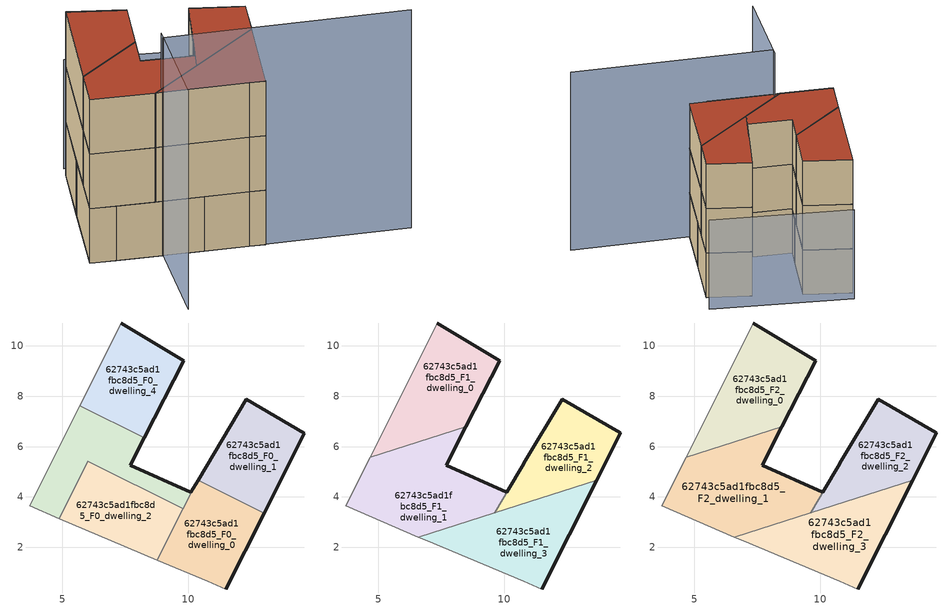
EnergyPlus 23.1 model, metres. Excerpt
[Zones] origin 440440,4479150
62743c5ad1fbc8d5_F0_dwelling_0
 floor ground (EU_floor_Construction): 11.51,0.33 13.03,3.35 10.4,4.66 10.2,4.33 8.78,1.49 10.78,0.65 z0
 wall outside (EU_wall_Construction): 10.2,4.33 10.4,4.66 / 13.03,3.35 11.51,0.33 z0:3
 wall to 62743c5ad1fbc8d5_F0_dwelling_1 (EU_wall_Construction): 10.4,4.66 13.03,3.35 z0:3
 wall adiabatic (EU_wall_Construction): 11.51,0.33 10.78,0.65 8.78,1.49 z0:3
 wall to 62743c5ad1fbc8d5_F0_dwelling_2 (EU_wall_Construction): 8.78,1.49 9.8,3.53 z0:3
 wall to 62743c5ad1fbc8d5_F0_dwelling_3 (EU_wall_Construction): 9.8,3.53 10.2,4.33 z0:3
 ceiling adiabatic (EU_roof_Construction): 11.69,4.02 9.73,3.4 10.17,4.27 10.4,4.66 z3
62743c5ad1fbc8d5_F0_dwelling_1
 floor ground (EU_floor_Construction): 13.03,3.35 14.63,6.54 12.31,7.89 10.4,4.66 z0
 wall outside (EU_wall_Construction): 10.4,4.66 12.31,7.89 14.63,6.54 13.03,3.35 z0:3
62743c5ad1fbc8d5_F0_dwelling_2
 floor ground (EU_floor_Construction): 8.78,1.49 9.8,3.53 6.02,5.42 4.88,3.13 6.95,2.25 z0
 wall adiabatic (EU_wall_Construction): 8.78,1.49 6.95,2.25 4.88,3.13 z0:3
 wall to 62743c5ad1fbc8d5_F0_dwelling_3 (EU_wall_Construction): 4.88,3.13 6.02,5.42 9.8,3.53 z0:3
62743c5ad1fbc8d5_F0_dwelling_3
 floor ground (EU_floor_Construction): 9.8,3.53 10.2,4.33 10.11,4.17 7.7,5.25 8.26,6.34 5.69,7.62 3.7,3.64 4.88,3.13 6.02,5.42 z0
 wall outside (EU_wall_Construction): 8.26,6.34 7.7,5.25 10.11,4.17 10.2,4.33 z0:3
 wall adiabatic (EU_wall_Construction): 4.88,3.13 3.7,3.64 5.69,7.62 z0:3
 wall to 62743c5ad1fbc8d5_F0_dwelling_4 (EU_wall_Construction): 5.69,7.62 8.26,6.34 z0:3
62743c5ad1fbc8d5_F0_dwelling_4
 floor ground (EU_floor_Construction): 8.26,6.34 9.83,9.42 7.34,10.91 5.69,7.62 z0
 wall outside (EU_wall_Construction): 7.34,10.91 9.83,9.42 8.26,6.34 z0:3
 wall adiabatic (EU_wall_Construction): 5.69,7.62 7.34,10.91 z0:3
62743c5ad1fbc8d5_F1_dwelling_0
 floor to 62743c5ad1fbc8d5_F0_dwelling_4 (EU_floor_Construction): 8.49,6.79 9.83,9.42 7.34,10.91 5.69,7.62 7.8,6.57 z3
 floor to 62743c5ad1fbc8d5_F0_dwelling_3 (EU_floor_Construction): 7.8,6.57 5.69,7.62 4.67,5.58 z3
 wall outside (EU_wall_Construction): 7.34,10.91 9.83,9.42 8.49,6.79 z3:6
 wall to 62743c5ad1fbc8d5_F1_dwelling_1 (EU_wall_Construction): 8.49,6.79 4.67,5.58 z3:6
 wall adiabatic (EU_wall_Construction): 4.67,5.58 7.34,10.91 z3:6
62743c5ad1fbc8d5_F1_dwelling_1
 floor to 62743c5ad1fbc8d5_F0_dwelling_2 (EU_floor_Construction): 9.62,3.36 9.74,3.56 6.02,5.42 4.88,3.13 6.6,2.4 z3
 floor to 62743c5ad1fbc8d5_F0_dwelling_3 (EU_floor_Construction): 9.74,3.56 10.19,4.32 10.2,4.33 10.11,4.17 7.7,5.25 8.26,6.34 7.8,6.57 4.67,5.58 3.7,3.64 4.88,3.13 6.02,5.42 z3
 floor to 62743c5ad1fbc8d5_F0_dwelling_4 (EU_floor_Construction): 8.26,6.34 8.49,6.79 7.8,6.57 z3
 wall outside (EU_wall_Construction): 8.49,6.79 7.7,5.25 10.11,4.17 10.79,5.32 z3:6
 wall to 62743c5ad1fbc8d5_F1_dwelling_2 (EU_wall_Construction): 10.79,5.32 9.62,3.36 z3:6
 wall adiabatic (EU_wall_Construction): 6.6,2.4 3.7,3.64 4.67,5.58 z3:6
 wall to 62743c5ad1fbc8d5_F1_dwelling_3 (EU_wall_Construction): 9.62,3.36 6.6,2.4 z3:6
62743c5ad1fbc8d5_F1_dwelling_2
 floor to 62743c5ad1fbc8d5_F0_dwelling_1 (EU_floor_Construction): 13.68,4.65 13.71,4.71 14.62,6.54 12.31,7.89 10.4,4.66 11.69,4.02 z3
 floor to 62743c5ad1fbc8d5_F0_dwelling_3 (EU_floor_Construction): 9.8,3.53 10.17,4.27 9.75,3.56 z3
 floor to 62743c5ad1fbc8d5_F0_dwelling_2 (EU_floor_Construction): 9.73,3.4 9.8,3.53 9.75,3.56 9.63,3.36 z3
 floor adiabatic (EU_floor_Construction): 11.69,4.02 10.4,4.66 10.17,4.27 9.73,3.4 9.63,3.36 z3
 wall outside (EU_wall_Construction): 14.63,6.54 13.68,4.65 / 10.79,5.33 12.31,7.89 14.62,6.54 z3:6; 14.63,6.54,6 14.62,6.54,3 14.63,6.54,3; 9.62,3.36,6 9.63,3.36,3 9.62,3.36,3; 10.79,5.33,6 10.79,5.32,3 10.79,5.33,3
 wall to 62743c5ad1fbc8d5_F1_dwelling_3 (EU_wall_Construction): 13.68,4.65 9.63,3.36 z3:6
62743c5ad1fbc8d5_F1_dwelling_3
 floor to 62743c5ad1fbc8d5_F0_dwelling_0 (EU_floor_Construction): 11.51,0.33 13.03,3.35 11.69,4.02 9.73,3.4 8.78,1.49 10.78,0.65 z3
 floor to 62743c5ad1fbc8d5_F0_dwelling_1 (EU_floor_Construction): 13.03,3.35 13.68,4.65 11.69,4.02 z3
 floor to 62743c5ad1fbc8d5_F0_dwelling_2 (EU_floor_Construction): 8.78,1.49 9.73,3.4 6.6,2.4 6.95,2.25 z3
 wall outside (EU_wall_Construction): 13.68,4.65 11.51,0.33 z3:6; 9.62,3.36,6 9.63,3.36,3 9.63,3.36,6
 wall adiabatic (EU_wall_Construction): 11.51,0.33 10.78,0.65 6.95,2.25 6.6,2.4 z3:6
62743c5ad1fbc8d5_F2_dwelling_0
 floor to 62743c5ad1fbc8d5_F1_dwelling_0 (EU_floor_Construction): 8.49,6.79 9.83,9.42 7.34,10.91 4.67,5.58 z6
 wall outside (EU_wall_Construction): 7.34,10.91 9.83,9.42 8.49,6.79 z6:9
 wall to 62743c5ad1fbc8d5_F2_dwelling_1 (EU_wall_Construction): 8.49,6.79 4.67,5.58 z6:9
 wall adiabatic (EU_wall_Construction): 4.67,5.58 7.34,10.91 z6:9
 roof outside (EU_roof_Construction): 9.83,9.42 8.49,6.79 4.67,5.58 7.34,10.91 z9
62743c5ad1fbc8d5_F2_dwelling_1
 floor to 62743c5ad1fbc8d5_F1_dwelling_1 (EU_floor_Construction): 9.62,3.36 10.79,5.32 10.11,4.17 7.7,5.25 8.49,6.79 4.67,5.58 3.7,3.64 6.6,2.4 z6
 wall outside (EU_wall_Construction): 8.49,6.79 7.7,5.25 10.11,4.17 10.79,5.32 z6:9
 wall to 62743c5ad1fbc8d5_F2_dwelling_2 (EU_wall_Construction): 10.79,5.32 9.62,3.36 z6:9
 wall adiabatic (EU_wall_Construction): 6.6,2.4 3.7,3.64 4.67,5.58 z6:9
 wall to 62743c5ad1fbc8d5_F2_dwelling_3 (EU_wall_Construction): 9.62,3.36 6.6,2.4 z6:9
 roof outside (EU_roof_Construction): 10.79,5.32 9.62,3.36 6.6,2.4 3.7,3.64 4.67,5.58 8.49,6.79 7.7,5.25 10.11,4.17 z9
62743c5ad1fbc8d5_F2_dwelling_2
 floor to 62743c5ad1fbc8d5_F1_dwelling_2 (EU_floor_Construction): 13.68,4.65 14.62,6.54 12.31,7.89 9.63,3.36 z6
 wall outside (EU_wall_Construction): 14.63,6.54 13.68,4.65 / 10.79,5.33 12.31,7.89 14.62,6.54 z6:9; 14.63,6.54,9 14.62,6.54,6 14.63,6.54,6; 9.62,3.36,9 9.63,3.36,6 9.62,3.36,6; 10.79,5.33,9 10.79,5.32,6 10.79,5.33,6
 wall to 62743c5ad1fbc8d5_F2_dwelling_3 (EU_wall_Construction): 13.68,4.65 9.63,3.36 z6:9
 roof outside (EU_roof_Construction): 14.63,6.54 13.68,4.65 9.62,3.36 12.31,7.89 z9
62743c5ad1fbc8d5_F2_dwelling_3
 floor to 62743c5ad1fbc8d5_F1_dwelling_3 (EU_floor_Construction): 11.51,0.33 13.68,4.65 6.6,2.4 6.95,2.25 10.78,0.65 z6
 wall outside (EU_wall_Construction): 13.68,4.65 11.51,0.33 z6:9; 9.62,3.36,9 9.63,3.36,6 9.63,3.36,9
 wall adiabatic (EU_wall_Construction): 11.51,0.33 10.78,0.65 6.95,2.25 6.6,2.4 z6:9
 roof outside (EU_roof_Construction): 13.68,4.65 11.51,0.33 10.78,0.65 6.95,2.25 6.6,2.4 z9
shading: 6.94,2.25 18.04,-2.3 / 7.1,2.64 5.16,-2.44 z0:12; 15.18,7.66 7.62,11.47 z0:6
[Building]
EU S2 Campaign: North Axis=0; Terrain=City; Solar Distribution=FullExterior
[Site:Location]
Madrid: Latitude=40.5; Longitude=-3.5; Time Zone=1; Elevation=609
[SizingPeriod:WeatherFileDays]
AnnualSizingPeriod: Begin Month=1; Begin Day of Month=1; End Month=12; End Day of Month=31; Day of Week for Start Day=Monday; Use Weather File Daylight Saving Period=No; Use Weather File Rain and Snow Indicators=No
[MATERIAL]
EU_InternalMass_Material: Roughness=MediumRough; Thickness=0.1; Conductivity=1; Density=1800; Specific Heat=900; Thermal Absorptance=0.9; Solar Absorptance=0.7; Visible Absorptance=0.7
[MATERIAL:NOMASS] Roughness=MediumRough; Thermal Absorptance=0.9; Solar Absorptance=0.7; Visible Absorptance=0.7
Name | Thermal Resistance
EU_wall_NoMass | 0.648025
EU_roof_NoMass | 0.347327
EU_floor_NoMass | 0.599929
[CONSTRUCTION]
EU_wall_Construction: EU_wall_NoMass
EU_roof_Construction: EU_roof_NoMass
EU_floor_Construction: EU_floor_NoMass
EU_InternalMass_Construction: EU_InternalMass_Material
[ZONE] Type=1; Multiplier=1; Ceiling Height=autocalculate; Floor Area=autocalculate; Part of Total Floor Area=Yes
Name | Volume
62743c5ad1fbc8d5_F0_dwelling_0 | 30.7896
62743c5ad1fbc8d5_F1_dwelling_0; 62743c5ad1fbc8d5_F2_dwelling_0 | 38.4862
62743c5ad1fbc8d5_F0_dwelling_1 | 30.7852
62743c5ad1fbc8d5_F1_dwelling_1; 62743c5ad1fbc8d5_F2_dwelling_1 | 46.1865
62743c5ad1fbc8d5_F0_dwelling_2 | 30.7837
62743c5ad1fbc8d5_F1_dwelling_2; 62743c5ad1fbc8d5_F2_dwelling_2 | 30.7141
62743c5ad1fbc8d5_F0_dwelling_3 | 30.7863
62743c5ad1fbc8d5_F1_dwelling_3; 62743c5ad1fbc8d5_F2_dwelling_3 | 38.4906
62743c5ad1fbc8d5_F0_dwelling_4 | 30.7932
[INTERNALMASS] Construction=EU_InternalMass_Construction
Name | Zone or ZoneList | Surface Area
62743c5ad1fbc8d5_F0_dwelling_0_EU_InternalMass | 62743c5ad1fbc8d5_F0_dwelling_0 | 10.2636
62743c5ad1fbc8d5_F0_dwelling_1_EU_InternalMass | 62743c5ad1fbc8d5_F0_dwelling_1 | 10.2612
62743c5ad1fbc8d5_F0_dwelling_2_EU_InternalMass | 62743c5ad1fbc8d5_F0_dwelling_2 | 10.2614
62743c5ad1fbc8d5_F0_dwelling_3_EU_InternalMass | 62743c5ad1fbc8d5_F0_dwelling_3 | 10.2622
62743c5ad1fbc8d5_F0_dwelling_4_EU_InternalMass | 62743c5ad1fbc8d5_F0_dwelling_4 | 10.2645
62743c5ad1fbc8d5_F1_dwelling_0_EU_InternalMass | 62743c5ad1fbc8d5_F1_dwelling_0 | 12.8287
62743c5ad1fbc8d5_F1_dwelling_1_EU_InternalMass | 62743c5ad1fbc8d5_F1_dwelling_1 | 15.3962
62743c5ad1fbc8d5_F1_dwelling_2_EU_InternalMass | 62743c5ad1fbc8d5_F1_dwelling_2 | 10.2606
62743c5ad1fbc8d5_F1_dwelling_3_EU_InternalMass | 62743c5ad1fbc8d5_F1_dwelling_3 | 12.8301
62743c5ad1fbc8d5_F2_dwelling_0_EU_InternalMass | 62743c5ad1fbc8d5_F2_dwelling_0 | 12.8287
62743c5ad1fbc8d5_F2_dwelling_1_EU_InternalMass | 62743c5ad1fbc8d5_F2_dwelling_1 | 15.3962
62743c5ad1fbc8d5_F2_dwelling_2_EU_InternalMass | 62743c5ad1fbc8d5_F2_dwelling_2 | 10.2606
62743c5ad1fbc8d5_F2_dwelling_3_EU_InternalMass | 62743c5ad1fbc8d5_F2_dwelling_3 | 12.8301
[OTHEREQUIPMENT] Fuel Type=Electricity; Design Level Calculation Method=Watts/Area; Power per Zone Floor Area=1; Fraction Latent=0; Fraction Radiant=0; Fraction Lost=0; Carbon Dioxide Generation Rate=0; EndUse Subcategory=EU_Step8_InternalGains
Name | Zone or ZoneList or Space or SpaceList | Schedule
EU_Step8_InternalGain_62743c5ad1fbc8d5_F0_dwelling_0_f000 | 62743c5ad1fbc8d5_F0_dwelling_0 | EU_Step8_GainSchedule_62743c5ad1fbc8d5_F0_dwelling_0_f000
EU_Step8_InternalGain_62743c5ad1fbc8d5_F0_dwelling_1_f000 | 62743c5ad1fbc8d5_F0_dwelling_1 | EU_Step8_GainSchedule_62743c5ad1fbc8d5_F0_dwelling_1_f000
EU_Step8_InternalGain_62743c5ad1fbc8d5_F0_dwelling_2_f000 | 62743c5ad1fbc8d5_F0_dwelling_2 | EU_Step8_GainSchedule_62743c5ad1fbc8d5_F0_dwelling_2_f000
EU_Step8_InternalGain_62743c5ad1fbc8d5_F0_dwelling_3_f000 | 62743c5ad1fbc8d5_F0_dwelling_3 | EU_Step8_GainSchedule_62743c5ad1fbc8d5_F0_dwelling_3_f000
EU_Step8_InternalGain_62743c5ad1fbc8d5_F0_dwelling_4_f000 | 62743c5ad1fbc8d5_F0_dwelling_4 | EU_Step8_GainSchedule_62743c5ad1fbc8d5_F0_dwelling_4_f000
EU_Step8_InternalGain_62743c5ad1fbc8d5_F1_dwelling_0_f000 | 62743c5ad1fbc8d5_F1_dwelling_0 | EU_Step8_GainSchedule_62743c5ad1fbc8d5_F1_dwelling_0_f000
EU_Step8_InternalGain_62743c5ad1fbc8d5_F1_dwelling_1_f000 | 62743c5ad1fbc8d5_F1_dwelling_1 | EU_Step8_GainSchedule_62743c5ad1fbc8d5_F1_dwelling_1_f000
EU_Step8_InternalGain_62743c5ad1fbc8d5_F1_dwelling_2_f000 | 62743c5ad1fbc8d5_F1_dwelling_2 | EU_Step8_GainSchedule_62743c5ad1fbc8d5_F1_dwelling_2_f000
EU_Step8_InternalGain_62743c5ad1fbc8d5_F1_dwelling_3_f000 | 62743c5ad1fbc8d5_F1_dwelling_3 | EU_Step8_GainSchedule_62743c5ad1fbc8d5_F1_dwelling_3_f000
EU_Step8_InternalGain_62743c5ad1fbc8d5_F2_dwelling_0_f000 | 62743c5ad1fbc8d5_F2_dwelling_0 | EU_Step8_GainSchedule_62743c5ad1fbc8d5_F2_dwelling_0_f000
EU_Step8_InternalGain_62743c5ad1fbc8d5_F2_dwelling_1_f000 | 62743c5ad1fbc8d5_F2_dwelling_1 | EU_Step8_GainSchedule_62743c5ad1fbc8d5_F2_dwelling_1_f000
EU_Step8_InternalGain_62743c5ad1fbc8d5_F2_dwelling_2_f000 | 62743c5ad1fbc8d5_F2_dwelling_2 | EU_Step8_GainSchedule_62743c5ad1fbc8d5_F2_dwelling_2_f000
EU_Step8_InternalGain_62743c5ad1fbc8d5_F2_dwelling_3_f000 | 62743c5ad1fbc8d5_F2_dwelling_3 | EU_Step8_GainSchedule_62743c5ad1fbc8d5_F2_dwelling_3_f000
[ZONEVENTILATION:DESIGNFLOWRATE] Schedule=EU_AlwaysOn; Design Flow Rate Calculation Method=AirChanges/Hour; Air Changes per Hour=0.713097; Ventilation Type=Natural; Fan Pressure Rise=0; Fan Total Efficiency=1; Constant Term Coefficient=1; Temperature Term Coefficient=0; Velocity Term Coefficient=0; Velocity Squared Term Coefficient=0; Minimum Indoor Temperature=-100; Maximum Indoor Temperature=100; Delta Temperature=-100; Minimum Outdoor Temperature=-100; Maximum Outdoor Temperature=100; Maximum Wind Speed=40
Name | Zone or ZoneList or Space or SpaceList
EU_ConstantAir_62743c5ad1fbc8d5_F0_dwelling_0 | 62743c5ad1fbc8d5_F0_dwelling_0
EU_ConstantAir_62743c5ad1fbc8d5_F0_dwelling_1 | 62743c5ad1fbc8d5_F0_dwelling_1
EU_ConstantAir_62743c5ad1fbc8d5_F0_dwelling_2 | 62743c5ad1fbc8d5_F0_dwelling_2
EU_ConstantAir_62743c5ad1fbc8d5_F0_dwelling_3 | 62743c5ad1fbc8d5_F0_dwelling_3
EU_ConstantAir_62743c5ad1fbc8d5_F0_dwelling_4 | 62743c5ad1fbc8d5_F0_dwelling_4
EU_ConstantAir_62743c5ad1fbc8d5_F1_dwelling_0 | 62743c5ad1fbc8d5_F1_dwelling_0
EU_ConstantAir_62743c5ad1fbc8d5_F1_dwelling_1 | 62743c5ad1fbc8d5_F1_dwelling_1
EU_ConstantAir_62743c5ad1fbc8d5_F1_dwelling_2 | 62743c5ad1fbc8d5_F1_dwelling_2
EU_ConstantAir_62743c5ad1fbc8d5_F1_dwelling_3 | 62743c5ad1fbc8d5_F1_dwelling_3
EU_ConstantAir_62743c5ad1fbc8d5_F2_dwelling_0 | 62743c5ad1fbc8d5_F2_dwelling_0
EU_ConstantAir_62743c5ad1fbc8d5_F2_dwelling_1 | 62743c5ad1fbc8d5_F2_dwelling_1
EU_ConstantAir_62743c5ad1fbc8d5_F2_dwelling_2 | 62743c5ad1fbc8d5_F2_dwelling_2
EU_ConstantAir_62743c5ad1fbc8d5_F2_dwelling_3 | 62743c5ad1fbc8d5_F2_dwelling_3
[HVACTEMPLATE:THERMOSTAT] Constant Heating Setpoint=20; Constant Cooling Setpoint=50
EU_HeatOnly_62743c5ad1fbc8d5_F0_dwelling_0; EU_HeatOnly_62743c5ad1fbc8d5_F0_dwelling_1; EU_HeatOnly_62743c5ad1fbc8d5_F0_dwelling_2; EU_HeatOnly_62743c5ad1fbc8d5_F0_dwelling_3; EU_HeatOnly_62743c5ad1fbc8d5_F0_dwelling_4; EU_HeatOnly_62743c5ad1fbc8d5_F1_dwelling_0; EU_HeatOnly_62743c5ad1fbc8d5_F1_dwelling_1; EU_HeatOnly_62743c5ad1fbc8d5_F1_dwelling_2; EU_HeatOnly_62743c5ad1fbc8d5_F1_dwelling_3; EU_HeatOnly_62743c5ad1fbc8d5_F2_dwelling_0; EU_HeatOnly_62743c5ad1fbc8d5_F2_dwelling_1; EU_HeatOnly_62743c5ad1fbc8d5_F2_dwelling_2; EU_HeatOnly_62743c5ad1fbc8d5_F2_dwelling_3
[HVACTEMPLATE:ZONE:IDEALLOADSAIRSYSTEM] System Availability Schedule=EU_AlwaysOn; Maximum Heating Supply Air Temperature=50; Minimum Cooling Supply Air Temperature=13; Maximum Heating Supply Air Humidity Ratio=0.0156; Minimum Cooling Supply Air Humidity Ratio=0.0077; Heating Limit=NoLimit; Cooling Limit=NoLimit; Heating Availability Schedule=EU_AlwaysOn; Cooling Availability Schedule=EU_CoolingOff; Dehumidification Control Type=ConstantSensibleHeatRatio; Cooling Sensible Heat Ratio=0.7; Dehumidification Setpoint=60; Humidification Control Type=None; Humidification Setpoint=30; Outdoor Air Method=None; Outdoor Air Flow Rate per Person=0.00944; Outdoor Air Flow Rate per Zone Floor Area=0; Outdoor Air Flow Rate per Zone=0; Demand Controlled Ventilation Type=None; Outdoor Air Economizer Type=NoEconomizer; Heat Recovery Type=None; Sensible Heat Recovery Effectiveness=0.7; Latent Heat Recovery Effectiveness=0.65
Name | Template Thermostat
62743c5ad1fbc8d5_F0_dwelling_0 | EU_HeatOnly_62743c5ad1fbc8d5_F0_dwelling_0
62743c5ad1fbc8d5_F0_dwelling_1 | EU_HeatOnly_62743c5ad1fbc8d5_F0_dwelling_1
62743c5ad1fbc8d5_F0_dwelling_2 | EU_HeatOnly_62743c5ad1fbc8d5_F0_dwelling_2
62743c5ad1fbc8d5_F0_dwelling_3 | EU_HeatOnly_62743c5ad1fbc8d5_F0_dwelling_3
62743c5ad1fbc8d5_F0_dwelling_4 | EU_HeatOnly_62743c5ad1fbc8d5_F0_dwelling_4
62743c5ad1fbc8d5_F1_dwelling_0 | EU_HeatOnly_62743c5ad1fbc8d5_F1_dwelling_0
62743c5ad1fbc8d5_F1_dwelling_1 | EU_HeatOnly_62743c5ad1fbc8d5_F1_dwelling_1
62743c5ad1fbc8d5_F1_dwelling_2 | EU_HeatOnly_62743c5ad1fbc8d5_F1_dwelling_2
62743c5ad1fbc8d5_F1_dwelling_3 | EU_HeatOnly_62743c5ad1fbc8d5_F1_dwelling_3
62743c5ad1fbc8d5_F2_dwelling_0 | EU_HeatOnly_62743c5ad1fbc8d5_F2_dwelling_0
62743c5ad1fbc8d5_F2_dwelling_1 | EU_HeatOnly_62743c5ad1fbc8d5_F2_dwelling_1
62743c5ad1fbc8d5_F2_dwelling_2 | EU_HeatOnly_62743c5ad1fbc8d5_F2_dwelling_2
62743c5ad1fbc8d5_F2_dwelling_3 | EU_HeatOnly_62743c5ad1fbc8d5_F2_dwelling_3
[SIZING:ZONE] Zone Cooling Design Supply Air Temperature Input Method=SupplyAirTemperature; Zone Cooling Design Supply Air Temperature=13; Zone Heating Design Supply Air Temperature Input Method=SupplyAirTemperature; Zone Heating Design Supply Air Temperature=50; Zone Cooling Design Supply Air Humidity Ratio=0.008; Zone Heating Design Supply Air Humidity Ratio=0.008; Cooling Design Air Flow Method=DesignDay; Cooling Design Air Flow Rate=0; Cooling Minimum Air Flow per Zone Floor Area=0.000762; Cooling Minimum Air Flow=0; Cooling Minimum Air Flow Fraction=0.2; Heating Design Air Flow Method=DesignDay; Heating Design Air Flow Rate=0; Heating Maximum Air Flow per Zone Floor Area=0.002032; Heating Maximum Air Flow=0.141576; Heating Maximum Air Flow Fraction=0.3; Account for Dedicated Outdoor Air System=No; Dedicated Outdoor Air System Control Strategy=NeutralSupplyAir; Dedicated Outdoor Air Low Setpoint Temperature for Design=autosize; Dedicated Outdoor Air High Setpoint Temperature for Design=autosize; Zone Load Sizing Method=Sensible Load Only No Latent Load; Zone Latent Cooling Design Supply Air Humidity Ratio Input Method=HumidityRatioDifference; Zone Cooling Design Supply Air Humidity Ratio Difference=0.005; Zone Latent Heating Design Supply Air Humidity Ratio Input Method=HumidityRatioDifference; Zone Humidification Design Supply Air Humidity Ratio Difference=0.005
62743c5ad1fbc8d5_F0_dwelling_0; 62743c5ad1fbc8d5_F0_dwelling_1; 62743c5ad1fbc8d5_F0_dwelling_2; 62743c5ad1fbc8d5_F0_dwelling_3; 62743c5ad1fbc8d5_F0_dwelling_4; 62743c5ad1fbc8d5_F1_dwelling_0; 62743c5ad1fbc8d5_F1_dwelling_1; 62743c5ad1fbc8d5_F1_dwelling_2; 62743c5ad1fbc8d5_F1_dwelling_3; 62743c5ad1fbc8d5_F2_dwelling_0; 62743c5ad1fbc8d5_F2_dwelling_1; 62743c5ad1fbc8d5_F2_dwelling_2; 62743c5ad1fbc8d5_F2_dwelling_3
[SCHEDULE:CONSTANT]
Name | Hourly Value
EU_AlwaysOn | 1
EU_CoolingOff | 0
[SCHEDULE:FILE] Column Number=1; Rows to Skip at Top=0; Number of Hours of Data=8760; Column Separator=Comma; Interpolate to Timestep=No; Minutes per Item=60; Adjust Schedule for Daylight Savings=Yes
Name | File
EU_Step8_GainSchedule_62743c5ad1fbc8d5_F0_dwelling_0_f000 | ../../schedules/62743c5ad1fbc8d5/62743c5ad1fbc8d5_F0_dwelling_0_f000_gain.csv
EU_Step8_GainSchedule_62743c5ad1fbc8d5_F0_dwelling_1_f000 | ../../schedules/62743c5ad1fbc8d5/62743c5ad1fbc8d5_F0_dwelling_1_f000_gain.csv
EU_Step8_GainSchedule_62743c5ad1fbc8d5_F0_dwelling_2_f000 | ../../schedules/62743c5ad1fbc8d5/62743c5ad1fbc8d5_F0_dwelling_2_f000_gain.csv
EU_Step8_GainSchedule_62743c5ad1fbc8d5_F0_dwelling_3_f000 | ../../schedules/62743c5ad1fbc8d5/62743c5ad1fbc8d5_F0_dwelling_3_f000_gain.csv
EU_Step8_GainSchedule_62743c5ad1fbc8d5_F0_dwelling_4_f000 | ../../schedules/62743c5ad1fbc8d5/62743c5ad1fbc8d5_F0_dwelling_4_f000_gain.csv
EU_Step8_GainSchedule_62743c5ad1fbc8d5_F1_dwelling_0_f000 | ../../schedules/62743c5ad1fbc8d5/62743c5ad1fbc8d5_F1_dwelling_0_f000_gain.csv
EU_Step8_GainSchedule_62743c5ad1fbc8d5_F1_dwelling_1_f000 | ../../schedules/62743c5ad1fbc8d5/62743c5ad1fbc8d5_F1_dwelling_1_f000_gain.csv
EU_Step8_GainSchedule_62743c5ad1fbc8d5_F1_dwelling_2_f000 | ../../schedules/62743c5ad1fbc8d5/62743c5ad1fbc8d5_F1_dwelling_2_f000_gain.csv
EU_Step8_GainSchedule_62743c5ad1fbc8d5_F1_dwelling_3_f000 | ../../schedules/62743c5ad1fbc8d5/62743c5ad1fbc8d5_F1_dwelling_3_f000_gain.csv
EU_Step8_GainSchedule_62743c5ad1fbc8d5_F2_dwelling_0_f000 | ../../schedules/62743c5ad1fbc8d5/62743c5ad1fbc8d5_F2_dwelling_0_f000_gain.csv
EU_Step8_GainSchedule_62743c5ad1fbc8d5_F2_dwelling_1_f000 | ../../schedules/62743c5ad1fbc8d5/62743c5ad1fbc8d5_F2_dwelling_1_f000_gain.csv
EU_Step8_GainSchedule_62743c5ad1fbc8d5_F2_dwelling_2_f000 | ../../schedules/62743c5ad1fbc8d5/62743c5ad1fbc8d5_F2_dwelling_2_f000_gain.csv
EU_Step8_GainSchedule_62743c5ad1fbc8d5_F2_dwelling_3_f000 | ../../schedules/62743c5ad1fbc8d5/62743c5ad1fbc8d5_F2_dwelling_3_f000_gain.csv
